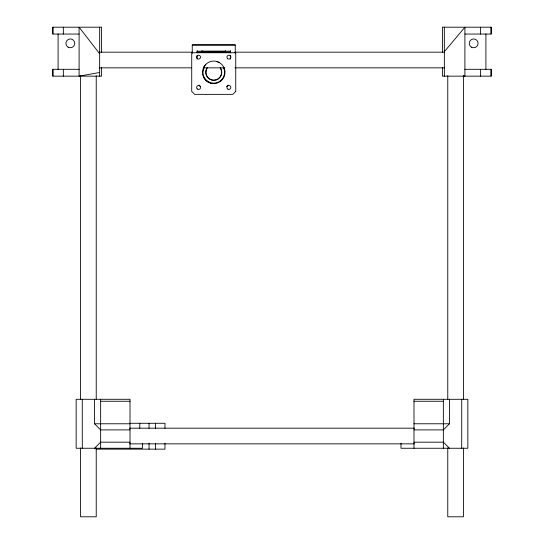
<?xml version="1.0" encoding="UTF-8"?>
<svg xmlns="http://www.w3.org/2000/svg" width="544" height="544" viewBox="0 0 544 544"><rect width="100%" height="100%" fill="white"/><g stroke="black" fill="none" stroke-linecap="round" stroke-linejoin="round"><path stroke-width="0.82" d="M204.082 67.585L202.919 72.318A10.839 10.839 0 0 0 223.142 77.738C224.815 74.637 225.087 70.747 223.428 67.585M204.007 66.688L205.795 64.355M207.352 67.585L206.802 68.299A8.031 8.031 0 0 0 213.758 80.342A8.031 8.031 0 0 0 220.708 68.299L220.164 67.585M444.339 51.68L464.902 27.2L464.902 76.16L463.257 75.868M226.556 86.652L228.188 85.02M449.48 399.296L449.48 423.776L443.36 429.896L413.984 429.896M94.52 448.256L100.64 442.184L130.016 442.184M99.661 72.515L79.098 76.16L79.098 27.2L99.661 53.72M79.098 34.054L52.843 34.054L52.843 27.2L101.592 27.2L101.592 52.523M464.902 34.054L491.157 34.054L491.157 27.2L442.408 27.2L442.408 52.523M192.256 45.023L235.26 45.023M197.152 51.19L230.364 51.19M201.3 51.326L225.379 51.326M99.144 52.17L192.508 52.17M196.751 52.17L230.704 52.17M234.947 52.17L444.598 52.17M99.144 67.837L191.658 67.837M203.544 67.837L224.76 67.837M234.947 67.837L444.598 67.837M101.592 67.721L101.592 76.16L52.843 76.16L52.843 69.306L79.098 69.306M464.902 69.306L491.157 69.306L491.157 76.16L442.408 76.16L442.408 67.721M100.64 401.254L130.016 401.254M413.984 401.254L443.36 401.254M129.69 423.286L164.975 423.286L164.975 428.291M94.52 399.296L94.52 423.776L130.016 423.776M413.984 423.776L449.48 423.776M129.486 428.182L414.514 428.182M130.016 429.896L100.64 429.896L94.52 423.776M413.984 442.184L443.36 442.184L449.48 448.256M129.486 443.85L414.514 443.85M96.057 449.14L164.975 449.14L164.975 443.299M216.668 61.438L219.388 62.567L221.721 64.355L223.509 66.688A11.261 11.261 0 0 1 215.71 83.409A11.261 11.261 0 0 1 202.667 70.36A11.261 11.261 0 0 1 219.388 62.567M210.841 83.191L208.128 82.069L205.795 80.281L204.007 77.948M198.988 85.102L200.212 86.278M491.096 27.2L491.096 34.054M491.096 69.306L491.096 76.16M485.908 33.952L485.908 69.53M480.597 27.2L480.597 34.054M480.597 69.306L480.597 76.16M463.434 75.65L463.434 399.5M463.434 447.95L463.434 516.8L447.766 516.8L447.766 447.95M461.72 399.296L461.72 448.256M447.766 75.65L447.766 399.5M444.339 27.2L444.339 76.16M443.36 399.296L443.36 448.256M413.984 448.256L413.984 399.296L467.84 399.296L467.84 448.256L400.996 448.256L400.996 443.251M235.26 53.387L235.26 44.894L192.256 44.894L192.256 53.387M230.364 50.626L230.364 52.856M230.364 55.257L230.364 59.099M225.468 50.626L225.468 52.442M202.048 50.626L202.048 52.442M197.152 50.626L197.152 52.856M197.152 55.257L197.152 59.099M155.53 423.286L155.53 428.291M155.53 443.299L155.53 449.14M149.056 423.286L149.056 428.291M149.056 443.299L149.056 449.14M142.433 443.251L142.433 448.256L76.16 448.256L76.16 399.296L130.016 399.296L130.016 448.256M139.781 423.286L139.781 428.291M100.64 399.296L100.64 448.256M99.661 27.2L99.661 76.16M96.234 75.65L96.234 399.5M96.234 447.95L96.234 516.8L80.566 516.8L80.566 447.95M82.28 399.296L82.28 448.256M80.566 75.65L80.566 399.5M63.342 27.2L63.342 34.054M63.342 69.306L63.342 76.16M58.092 33.952L58.092 69.53M52.904 27.2L52.904 34.054M52.904 69.306L52.904 76.16M220.538 68.401A7.834 7.834 0 0 1 213.758 80.152A7.834 7.834 0 0 1 206.972 68.401M235.742 91.412L232.805 94.35L194.664 94.35L191.726 91.412L191.726 52.727L235.742 52.727L235.742 91.412M227.548 58.521A1.958 1.958 0 0 0 230.826 57.644A1.958 1.958 0 0 0 228.426 55.25A1.958 1.958 0 0 0 227.548 58.521M227.909 89.148A1.958 1.958 0 0 0 230.846 87.448A1.958 1.958 0 0 0 227.909 85.755A1.958 1.958 0 0 0 227.909 89.148M197.193 88.876A1.958 1.958 0 0 0 200.471 87.999A1.958 1.958 0 0 0 198.07 85.605A1.958 1.958 0 0 0 197.193 88.876M197.193 58.521A1.958 1.958 0 0 0 200.471 57.644A1.958 1.958 0 0 0 198.07 55.25A1.958 1.958 0 0 0 197.193 58.521M68.129 47.172A4.406 4.406 0 0 0 74.739 43.357A4.406 4.406 0 0 0 68.129 39.542A4.406 4.406 0 0 0 68.129 47.172M471.464 47.172A4.406 4.406 0 0 0 478.074 43.357A4.406 4.406 0 0 0 471.464 39.542A4.406 4.406 0 0 0 471.464 47.172"/></g></svg>
